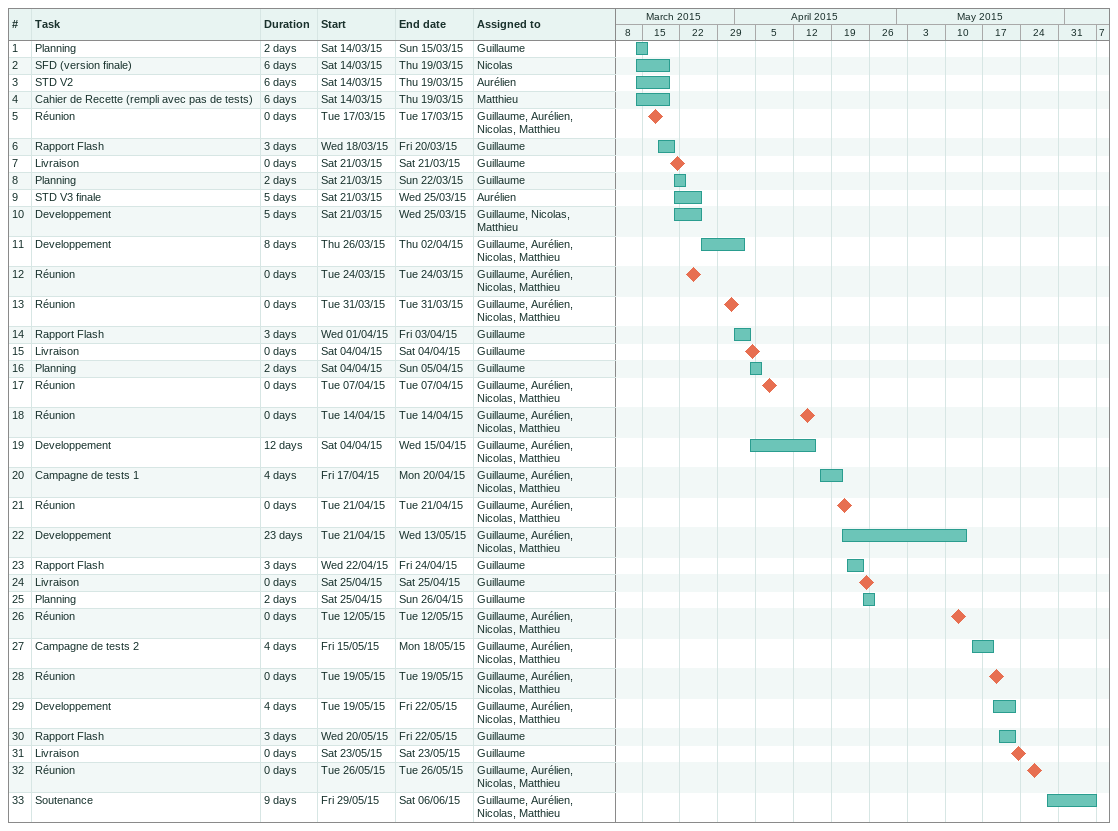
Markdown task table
| ID | Task | Duration | Start | Finish | Resources |
|---|---|---|---|---|---|
| 1 | Planning | 2d | 2015-03-14 | 2015-03-15 | Guillaume |
| 2 | SFD (version finale) | 6d | 2015-03-14 | 2015-03-19 | Nicolas |
| 3 | STD V2 | 6d | 2015-03-14 | 2015-03-19 | Aurélien |
| 4 | Cahier de Recette (rempli avec pas de tests) | 6d | 2015-03-14 | 2015-03-19 | Matthieu |
| 5 | Réunion | 0d | 2015-03-17 | 2015-03-17 | Guillaume, Aurélien, Nicolas, Matthieu |
| 6 | Rapport Flash | 3d | 2015-03-18 | 2015-03-20 | Guillaume |
| 7 | Livraison | 0d | 2015-03-21 | 2015-03-21 | Guillaume |
| 8 | Planning | 2d | 2015-03-21 | 2015-03-22 | Guillaume |
| 9 | STD V3 finale | 5d | 2015-03-21 | 2015-03-25 | Aurélien |
| 10 | Developpement | 5d | 2015-03-21 | 2015-03-25 | Guillaume, Nicolas, Matthieu |
| 11 | Developpement | 8d | 2015-03-26 | 2015-04-02 | Guillaume, Aurélien, Nicolas, Matthieu |
| 12 | Réunion | 0d | 2015-03-24 | 2015-03-24 | Guillaume, Aurélien, Nicolas, Matthieu |
| 13 | Réunion | 0d | 2015-03-31 | 2015-03-31 | Guillaume, Aurélien, Nicolas, Matthieu |
| 14 | Rapport Flash | 3d | 2015-04-01 | 2015-04-03 | Guillaume |
| 15 | Livraison | 0d | 2015-04-04 | 2015-04-04 | Guillaume |
| 16 | Planning | 2d | 2015-04-04 | 2015-04-05 | Guillaume |
| 17 | Réunion | 0d | 2015-04-07 | 2015-04-07 | Guillaume, Aurélien, Nicolas, Matthieu |
| 18 | Réunion | 0d | 2015-04-14 | 2015-04-14 | Guillaume, Aurélien, Nicolas, Matthieu |
| 19 | Developpement | 12d | 2015-04-04 | 2015-04-15 | Guillaume, Aurélien, Nicolas, Matthieu |
| 20 | Campagne de tests 1 | 4d | 2015-04-17 | 2015-04-20 | Guillaume, Aurélien, Nicolas, Matthieu |
| 21 | Réunion | 0d | 2015-04-21 | 2015-04-21 | Guillaume, Aurélien, Nicolas, Matthieu |
| 22 | Developpement | 23d | 2015-04-21 | 2015-05-13 | Guillaume, Aurélien, Nicolas, Matthieu |
| 23 | Rapport Flash | 3d | 2015-04-22 | 2015-04-24 | Guillaume |
| 24 | Livraison | 0d | 2015-04-25 | 2015-04-25 | Guillaume |
| 25 | Planning | 2d | 2015-04-25 | 2015-04-26 | Guillaume |
| 26 | Réunion | 0d | 2015-05-12 | 2015-05-12 | Guillaume, Aurélien, Nicolas, Matthieu |
| 27 | Campagne de tests 2 | 4d | 2015-05-15 | 2015-05-18 | Guillaume, Aurélien, Nicolas, Matthieu |
| 28 | Réunion | 0d | 2015-05-19 | 2015-05-19 | Guillaume, Aurélien, Nicolas, Matthieu |
| 29 | Developpement | 4d | 2015-05-19 | 2015-05-22 | Guillaume, Aurélien, Nicolas, Matthieu |
| 30 | Rapport Flash | 3d | 2015-05-20 | 2015-05-22 | Guillaume |
| 31 | Livraison | 0d | 2015-05-23 | 2015-05-23 | Guillaume |
| 32 | Réunion | 0d | 2015-05-26 | 2015-05-26 | Guillaume, Aurélien, Nicolas, Matthieu |
| 33 | Soutenance | 9d | 2015-05-29 | 2015-06-06 | Guillaume, Aurélien, Nicolas, Matthieu |
